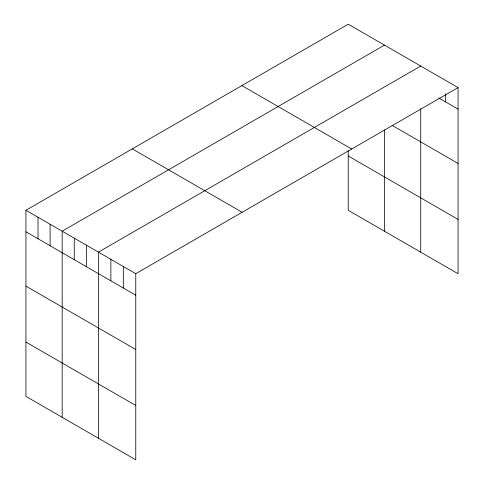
<?xml version="1.0" encoding="UTF-8"?>
<svg xmlns="http://www.w3.org/2000/svg" width="484" height="484" viewBox="0 0 484 484"><rect width="100%" height="100%" fill="white"/><g stroke="black" fill="none" stroke-linecap="round" stroke-linejoin="round"><path stroke-width="0.73" d="M458.064 87.61L135.762 273.684L135.762 459.8L25.936 396.39L25.936 210.28L348.238 24.2L458.064 87.61L458.064 273.72L348.238 210.316L348.238 150.772M384.477 45.127L62.182 231.201L62.182 417.317M420.723 66.048L98.421 252.128L98.421 438.244M438.77 97.986L458.064 109.124M392.107 125.362L458.064 163.441M241.879 85.608L351.705 149.012M348.238 155.993L458.064 219.403M132.295 148.872L242.121 212.282M25.936 210.28L135.762 273.684M25.936 231.794L135.762 295.198M25.936 286.111L135.762 349.521M25.936 342.073L135.762 405.483M445.619 93.775L445.619 101.936M420.723 108.688L420.723 252.164M384.477 129.912L384.477 231.237M123.317 266.502L123.317 288.016M110.872 259.315L110.872 280.829M86.34 245.152L86.34 266.666M74.264 238.176L74.264 259.69M50.1 224.225L50.1 245.739M38.018 217.256L38.018 238.769"/></g></svg>
